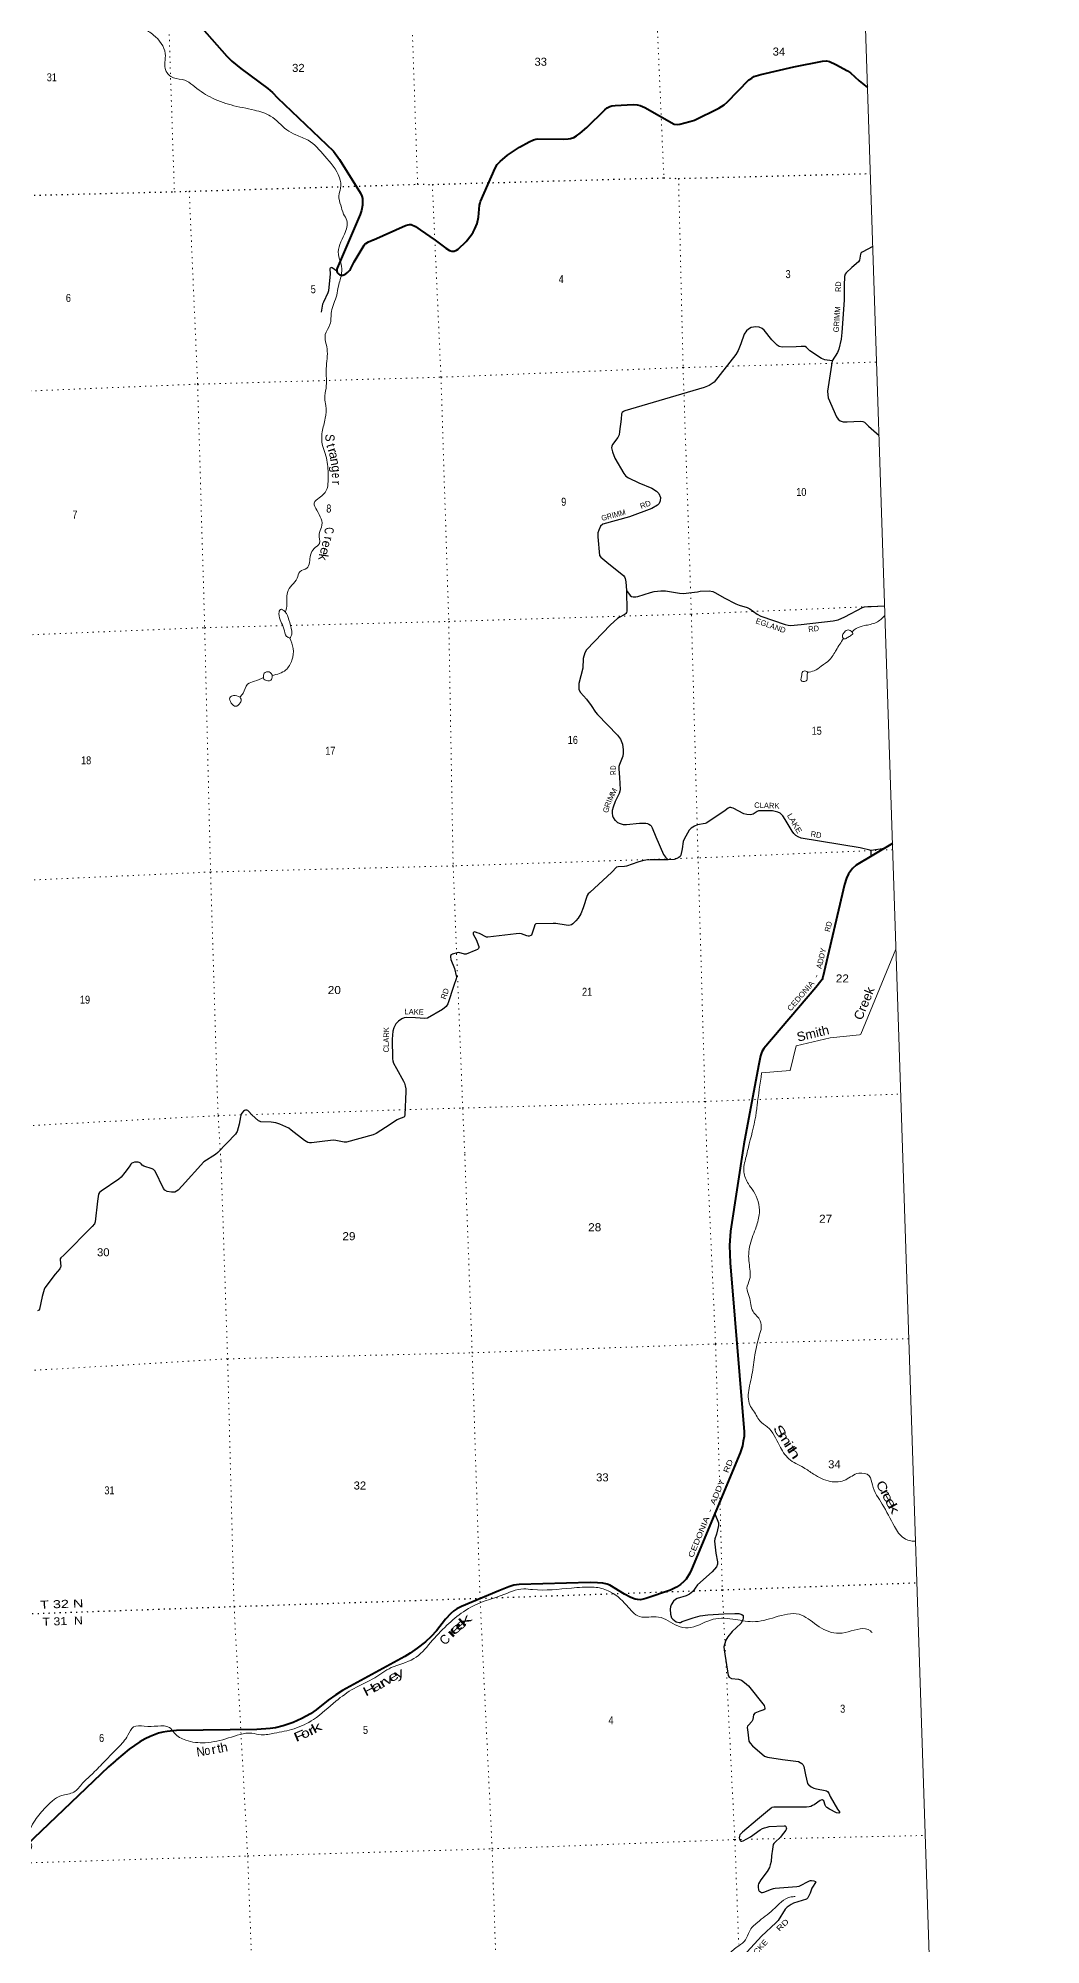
# Model space of a CAD drawing. Header units: feet. Extents: x 489137 to 739700, y 189004 to 379547.
# Drawn here: x 717762 to 739700, y 270009 to 311700 of the extents above; entities that cross this region are included whole.
import ezdxf
from ezdxf.enums import TextEntityAlignment as Align

# ---------------------------------------------------------------- set-up
doc = ezdxf.new("R2010")
doc.units = ezdxf.units.FT
doc.header["$LTSCALE"] = 80
doc.linetypes.add('DOTTED', pattern=[1.5, 0.3, -1.2])
for name, color, linetype, lineweight in [('26', 7, 'Continuous', 40), ('29', 7, 'Continuous', 25), ('39', 7, 'Continuous', 13), ('4', 7, 'Continuous', 13), ('6', 7, 'DOTTED', 25), ('7', 7, 'DOTTED', 13)]:
    doc.layers.add(name, color=color, linetype=linetype, lineweight=lineweight)
for name, color, linetype in [('27', 7, 'Continuous'), ('30', 7, 'Continuous'), ('41', 7, 'Continuous')]:
    doc.layers.add(name, color=color, linetype=linetype)

msp = doc.modelspace()

# ---------------------------------------------------------------- linework, layer by layer
at = {"layer": '26'}
for points in [[(721232.89, 312051.39), (721887.29, 311308.32), (721999.85, 311196.25), (722198.05, 311034.61), (722788.65, 310597.99), (722885.98, 310508.31), (722996.67, 310394.32), (724222.23, 309229.95), (724356.81, 309047.54), (724816.74, 308312.68), (724842.09, 308246.37), (724857.74, 308193.7), (724859.94, 308049.79), (724836.4, 307930.36), (724806.14, 307841.54), (724304.68, 306671.66), (724297.58, 306648.15), (724294.38, 306616.47), (724298.29, 306596.9), (724307.18, 306578.04), (724326.03, 306552.06), (724344.17, 306538.18), (724365.15, 306526.44), (724385.43, 306519.67), (724408.54, 306517.18), (724426.33, 306518.61), (724451.22, 306524.3), (724467.75, 306530.81), (724493.19, 306545.65), (724527.69, 306576.61), (724578.49, 306630.26), (724592.77, 306651.71), (724675.72, 306811.99), (724894.41, 307174.41), (724907.88, 307191.92), (724930.65, 307210.43), (724991.82, 307246.02), (725095.1, 307291.66), (725097.11, 307291.74), (725796.31, 307602.61), (725847.33, 307619.19), (725887.36, 307626.81), (725921.51, 307622.54), (725955.65, 307612.57), (725991.28, 307598.78), (726021.09, 307579.83), (726117.88, 307510.99), (726445.98, 307281.03)], [(726445.98, 307281.03), (726681.19, 307104.38), (726763.56, 307058.43), (726814.92, 307044.59), (726866.13, 307044.59), (726914.5, 307061.67), (726949.84, 307086.2), (727126.38, 307250.95), (727238.86, 307391.93), (727278.7, 307457.41), (727316.24, 307531.39), (727364.06, 307651), (727394.35, 307785.07), (727419.72, 308046.71), (727430.93, 308096.56), (727442.31, 308130.72), (727523.73, 308307.5), (727762.4, 308858.13), (727805.08, 308937.85), (727867.68, 309006.18), (728031.18, 309140.25), (728291.98, 309314.48), (728504.58, 309436.25), (728598.91, 309478.78), (728650.12, 309493.02), (728691.53, 309496.37), (729266.06, 309493.45), (729358.59, 309498.71), (729409.81, 309504.4), (729480.94, 309524.33), (729541.37, 309561.2), (729620.36, 309621.13), (729763.43, 309745.98), (730162.36, 310135.93), (730210.76, 310177.72), (730267.67, 310206.19), (730313.19, 310220.43), (730388.29, 310227.94), (730780.48, 310247.91), (730870.86, 310243.2), (730933.46, 310228.97), (731037.02, 310185.6), (731679, 309821.78), (731740.09, 309809.03), (731804.17, 309816.77), (732021.38, 309876.1), (732118.51, 309908.67), (732656.16, 310168.55), (732772.92, 310244.62), (732838.07, 310301.2), (733313.7, 310785.17), (733373.27, 310828.25), (733421.51, 310858.24), (733471.44, 310878.08), (733570.57, 310908.74), (734295.48, 311069.51), (734922.98, 311198.03), (735012.15, 311204.06), (735074.75, 311186.98), (735212.14, 311126.95), (735471.97, 310985.99), (735532.84, 310939.29), (735720.99, 310765.8), (735797.45, 310705.83), (735907.56, 310621.8)], [(736453.59, 294087.72), (735661.86, 293615.75), (735578.39, 293546.93), (735494.37, 293427.13), (735447.51, 293336.25), (735401.26, 293195.06), (734929.57, 291165.78), (734911.18, 291119.85), (734886.99, 291078.57), (734777.6, 290943.44), (733638.07, 289608.24), (733592.4, 289532.66), (733562.13, 289447.58), (733520.74, 289231.76), (733200.18, 287518.17)], [(733200.18, 287518.17), (732911.18, 285618.04), (732883.89, 285299.15), (732899.49, 284922.14), (733207.97, 281223.94), (733207.21, 281128.18), (733189.66, 281024.11), (733168.56, 280924.26), (733117.44, 280767.36), (732059.09, 278214.4), (732016.74, 278138.09), (731936.11, 278006.97), (731890.44, 277957.74), (731813.13, 277890.94), (731725.29, 277827.66), (731596.78, 277765.42), (731058.15, 277579.29), (730938.21, 277556.93), (730874.97, 277560.45), (730824.37, 277567.2), (730727.39, 277602.64), (730590.35, 277679.99), (730267.09, 277876.88), (730210.39, 277896.73), (730119.51, 277915.55), (729996.39, 277927.17), (729841.07, 277933.91), (728286.92, 277892.36), (728171.14, 277875.12), (728059.57, 277839.99), (727842.61, 277753.42), (727025.67, 277411.03), (726924.88, 277354.3), (726853.49, 277312.58), (726790.25, 277252.81), (726674.93, 277130.31), (726475.69, 276872.47), (726361.57, 276750.04), (726239.94, 276638.51), (726055.77, 276495.76), (725897.76, 276387.91), (725783.26, 276311.91), (724423.76, 275570.47), (724272.66, 275479.05), (724108.51, 275359.74), (723844.31, 275149.75), (723717.49, 275064.18), (723531.27, 274955.19), (723338.01, 274870.81), (723123.67, 274800.49), (722955.01, 274758.3), (722841.99, 274739.82), (722549.83, 274719.16), (720787.85, 274693.98), (720583.24, 274673.92), (720490.13, 274661.61), (720395.26, 274637), (720210.79, 274568.44), (720103.62, 274517.46), (719985.91, 274448.9), (719754, 274287.17), (719472.9, 274055.12), (719451.82, 274034.03), (719303.19, 273898.74), (714704.37, 269519.16)]]:
    msp.add_lwpolyline(points, dxfattribs=at)
at = {"layer": '29'}
msp.add_line((735985.3, 293808.56), (735985.28, 293938.36), dxfattribs=at)
for points in [[(736022.42, 307143.85), (735791.85, 307020.84), (735766.3, 307002.58), (735750.37, 306978.58), (735733.45, 306845.53), (735711.55, 306811.81), (735566.5, 306681.92), (735441.46, 306571.61), (735419.56, 306538.74), (735403.3, 306490.89), (735395.97, 306288.82), (735392.63, 305967.79), (735346.56, 305260.44), (735328.33, 305117.98), (735277.22, 304897.04), (735247.32, 304824.68), (735130.25, 304643.24)], [(724295.44, 306607.65), (724194.18, 306677.07), (724180.47, 306682.52), (724162.22, 306680.7), (724149.44, 306671.57), (724142.48, 306653.17), (724150.04, 306548.47), (724114.77, 306178.51), (724101.48, 306131.1), (724001.62, 305928.33), (723986.51, 305887.15), (723954.22, 305706.46)], [(735130.25, 304643.24), (734974.27, 304666.96), (734900.36, 304694.25), (734648.38, 304861.6), (734572.77, 304937.23), (734540.17, 304956.95), (734452.33, 304959.14), (734344.59, 304948.53), (734036.23, 304940.88), (733976.87, 304954.67), (733930.38, 304984.71), (733816.41, 305102.81), (733645.69, 305317.06), (733604.21, 305348.16), (733539.84, 305379.15), (733463.54, 305387.96), (733364.64, 305371.85), (733301.59, 305340.27), (733258.79, 305298.8), (733206.48, 305226.15), (733134.87, 305013.9), (733076.29, 304871.49), (733027.43, 304786.34), (732550.7, 304179.38), (732505.8, 304145.6), (732441.21, 304106.33), (732332.89, 304063.24), (730597.29, 303554.33), (730565.13, 303538.4), (730540.01, 303516.13), (730524.98, 303487.27), (730520.62, 303372.19), (730481.23, 303102.46), (730470.23, 303023.43), (730447.32, 302970.16), (730327.89, 302811.6), (730309.64, 302775.07), (730305.45, 302745.51), (730324.24, 302654.55), (730379.74, 302517.85), (730572.43, 302177.93), (730619.08, 302126.05), (730674.63, 302086.62), (730906.82, 301976.02), (731187.36, 301860.06), (731287.82, 301798.09), (731340.62, 301745.99), (731375.42, 301655.65), (731371.77, 301582.61), (731346.22, 301527.82), (731309.72, 301487.65), (731188.09, 301418.07), (730697.66, 301230.46), (730113.37, 301072.07), (730065.09, 301032.94), (730026.8, 300944.1), (730010.34, 300883.2), (730005.46, 300798.08), (730046.84, 300386.49), (730068.93, 300352.08), (730201.88, 300241.38), (730572.44, 299942.74), (730590.68, 299921.73), (730603.58, 299885.17), (730616.11, 299812.92), (730630.69, 299619.64)], [(735130.25, 304643.24), (735033.42, 303980.07), (735036.32, 303901.8), (735048.46, 303833.22), (735229.91, 303421.36), (735262.62, 303372.22), (735311.56, 303335.22), (735375.77, 303313.79), (735461.83, 303309.87), (735751.71, 303328.39), (735802.71, 303321.02), (735839.31, 303302.83), (735925.45, 303214.03), (736158.88, 303011.66)], [(730630.69, 299619.64), (730641.64, 299173.94), (730632.66, 299143.8), (730619.88, 299120.06), (730603.46, 299103.62), (730579.94, 299087.15), (730470.24, 299034.23), (730437.16, 299009.82), (730282.22, 298873.55), (729759.55, 298323.6), (729721.99, 298259.95), (729689.14, 298135.61), (729678.18, 297921.3), (729594.25, 297587.93), (729588.53, 297524.79), (729594.25, 297456.45), (729629.32, 297392.92), (729761.34, 297249.9), (729861.09, 297105.82), (729955.59, 296963.39), (729996.96, 296908.43), (730438.02, 296462.68), (730503.08, 296369.9), (730543.64, 296264.31), (730561.48, 296139.81), (730561.48, 296063.11), (730550.43, 296002.14), (730477.53, 295814.75), (730468.39, 295774.55), (730466.87, 295724.91), (730477.35, 295533.51), (730492.13, 295268.74), (730490.29, 295232.19), (730476.91, 295186.34), (730388.01, 295007.83), (730338.83, 294888.9), (730320.58, 294815.86), (730316.92, 294757.4), (730326.04, 294693.48), (730342.48, 294658.81), (730378.98, 294604.03), (730389.94, 294591.25), (730433.73, 294552.89), (730495.78, 294527.33), (730561.48, 294509.07), (730637.06, 294507.36), (730916.88, 294532.67), (731057.87, 294534.63), (731090.7, 294530.04), (731125.45, 294515.27), (731160.07, 294490.81), (731174.65, 294475.26), (731194.73, 294436.8), (731274.26, 294233.54), (731444.61, 293851.59), (731484.92, 293795.05), (731547.58, 293731.84)], [(730630.69, 299619.64), (730715.1, 299511.39), (730740.33, 299491.68), (730780.48, 299484.38), (730835.23, 299484.38), (730879.36, 299490.53), (731156.95, 299582.37), (731236.72, 299601.25), (731386.37, 299615.86), (731489.08, 299613.42), (731791.51, 299564.73), (731874.56, 299559.43), (732188.33, 299595.94), (732247.76, 299604.9), (732441.2, 299612.21), (732525.45, 299598.9), (732583.55, 299572.03), (732772.31, 299463.67), (733025.19, 299329.16), (733096.7, 299304.75), (733272.06, 299253.97), (733331.79, 299223.24), (733493.18, 299103.78), (733572.69, 299062.54), (734101.93, 298879.93), (734167.63, 298861.67), (734220.26, 298859.13), (734451.88, 298876.81), (735153.93, 298956.3), (735262.62, 298980.36), (735411.35, 299047.47), (735799.98, 299253.71), (735838.16, 299265.3), (735912.43, 299270.47), (735990.18, 299272.86), (736280.87, 299284.24)], [(736276.94, 293982.42), (735985.28, 293938.36), (735748.91, 293994.48), (734457.39, 294210.56), (734388.43, 294235.11), (734339.15, 294266.15), (734297.18, 294306.33), (734258.46, 294361.48), (734108.52, 294616.94), (734056.28, 294694.39), (734030.3, 294721.35), (733992.41, 294751), (733941.31, 294774.74), (733890.21, 294791.17), (733829.71, 294801.57), (733558.07, 294804.87), (733520.76, 294801.56), (733490.55, 294792.09), (733408.42, 294735.48), (733377.98, 294724.22), (733339.07, 294717.21), (733266.07, 294722.69), (733201.75, 294740.66), (732964.95, 294866.96), (732937.58, 294874.26), (732916.43, 294878.66), (732890.13, 294876.09), (732859.1, 294863.31), (732789.31, 294815.96), (732393.73, 294542.83), (732377.3, 294531.87), (732352.83, 294525.17), (732184.21, 294495.43), (732121.81, 294473.43), (732083.48, 294449.69), (732052.46, 294425.95), (732008.36, 294380.68), (731893.69, 294186.73), (731873.35, 294132.04), (731848.39, 293973.79), (731822.51, 293837.94), (731807.49, 293808.97), (731778.71, 293783.15), (731732.33, 293762.1), (731700.24, 293750.28), (731674.72, 293743.92), (731547.58, 293731.84)], [(731547.58, 293731.84), (731151.63, 293737.04), (731056.03, 293729.28), (730957.48, 293703.72), (730882.97, 293679.81), (730636.28, 293594.15), (730587.23, 293587.38), (730452.09, 293582.96), (730417.29, 293573.14), (730316.64, 293467.51), (729829.64, 293019.83), (729798.62, 292986.95), (729774.67, 292951.24), (729688.69, 292686.04), (729632.55, 292554.16), (729577.21, 292458.36), (729526.7, 292398.02), (729462.2, 292335.51), (729431.8, 292315.84), (729402.6, 292304.89), (729373.4, 292301.23), (729313.89, 292302.4), (729088.7, 292339.58), (729029.81, 292343.56), (728650.61, 292331.15), (728637.93, 292323.15), (728628.81, 292314.93), (728610.56, 292261.22), (728553.72, 292089.81), (728541.21, 292077.53), (728502.88, 292066.58), (728480.98, 292066.58), (728451.26, 292074.35), (728336.81, 292115.01), (728285.71, 292123.19), (728217.61, 292117.16), (727598.12, 292044.41), (727573.98, 292043.75), (727417.84, 292121.26), (727369.58, 292140.53), (727313.68, 292156.2), (727294.76, 292153.32), (727278.33, 292136.88), (727278.94, 292108.64), (727352.13, 291973.79), (727369.06, 291930.52)], [(727369.06, 291930.52), (727405.15, 291838.28), (727404.26, 291820.04), (727395.13, 291797.22), (727375.06, 291776.22), (727339.28, 291755.39), (727124.08, 291669.63), (727086.71, 291668.48), (726969.43, 291704.94), (726931.59, 291703.17), (726822.09, 291668.48), (726803.37, 291659.13), (726783.76, 291639.26), (726780.11, 291613.69), (726792.71, 291555.85), (726870.02, 291358.56), (726909.67, 291200.41), (726911.51, 291169.94), (726906.04, 291133.42), (726858.43, 290982.77), (726722.39, 290584.74), (726685.22, 290529.88), (726609.47, 290459.94), (726280.55, 290273.58), (726221.68, 290263.26), (726015.84, 290279.04), (725813.66, 290286.56), (725772.73, 290277.87), (725721.63, 290255.96), (725646.74, 290206.41), (725590.23, 290150.04), (725542.5, 290063.74), (725520.89, 289989.34), (725506.53, 289812.28), (725512.91, 289382.58), (725520.89, 289341.07), (725537.31, 289288.11), (725598.83, 289169.43), (725757.51, 288894.07), (725774.56, 288850.75), (725792.81, 288788.66), (725803.76, 288728.4), (725807.53, 288667.64), (725784.28, 288158.25), (725774.56, 288124.86), (725759.76, 288106.99), (725643.16, 288060.94), (725618.44, 288045.85), (725363.54, 287880.08), (725157.72, 287751.42), (725092.22, 287721.84), (724506.21, 287559.67), (724480.66, 287557.84), (724459.58, 287559.85), (724276.49, 287600.28), (724221.52, 287601.67), (724034.71, 287584.29), (723739.29, 287542.33), (723699.58, 287542.32), (723663.08, 287553.28), (723586.05, 287595.85), (723299.91, 287823.55), (723245.9, 287863.25), (723051.02, 287953.75), (722964.12, 287979.68), (722861.74, 287998.02), (722633.21, 288008.7), (722606.42, 288018.03), (722584.53, 288028.99), (722440.33, 288159.82), (722363.71, 288241.74), (722349.1, 288251.78), (722325.87, 288261.03), (722298, 288262.74), (722276.11, 288256.35), (722252.38, 288239), (722221.36, 288197.91), (722204.93, 288169.6), (722187.41, 288115.21), (722162.64, 287950.91), (722117.44, 287794.02), (722104.56, 287769.68), (722082.66, 287737.72), (721692.11, 287332.32), (721645.66, 287292.16), (721386.75, 287133)], [(719791.99, 287081.48), (719755.38, 287019.23), (719661.75, 286896.23), (719576.24, 286793.1), (719524.71, 286749.2), (719139.51, 286492.4), (719105.02, 286457.02), (719083.41, 286420.23), (719062.56, 286273.65), (719011.71, 285821.59), (718995.27, 285772.73), (718945.61, 285715.9), (718324.32, 285090.36), (718258.02, 285031.01), (718247.07, 285008.4), (718246, 284992.93), (718256.01, 284844.58), (718251.01, 284827), (718237.98, 284791.46), (718134.5, 284672.76), (717907.09, 284374.62), (717891.4, 284342.42), (717848.75, 284184.52), (717790.28, 283905.65), (717783.21, 283889.37), (717765.18, 283877.34), (717747.15, 283875.34)], [(719791.99, 287081.48), (719817.68, 287106.11), (719842.44, 287119.4), (719875.66, 287130.28), (719907.67, 287133.91), (719940.88, 287131.49), (719968.06, 287121.82), (719995.24, 287107.32), (720016.01, 287088.71)], [(721386.75, 287133), (720913.71, 286602.33), (720826.64, 286513.9), (720750.22, 286470.35), (720679.21, 286465.28), (720585.95, 286482.38), (720533.57, 286513.58), (720501.8, 286550.54), (720321.47, 286924.21), (720289.44, 286959.48), (720260.39, 286980.13), (720078, 287036.95), (720041.03, 287059.72), (720016.01, 287088.71)], [(732565.17, 279435.17), (732650.29, 279235.58), (732648.36, 279175.46), (732599.94, 278989.82), (732566.15, 278886.77), (732558.13, 278834.64), (732563.01, 278772.38), (732592.05, 278571.87), (732626.25, 278381.59), (732624.87, 278331.16), (732606.22, 278273.34), (732510.73, 278168.96), (732189.9, 277880.98), (732087.25, 277733.38), (732013.21, 277673.95), (731939.83, 277638.36), (731746.09, 277585.76), (731704.69, 277561.69), (731664.62, 277525.61), (731612.82, 277444.93), (731596.51, 277397.31), (731588.49, 277349.2), (731597.73, 277236.5), (731620.55, 277156.75), (731644.59, 277128.69), (731724.21, 277072.39), (731784.83, 277056.52), (731812.87, 277060.53), (731855.34, 277077.95), (732094.25, 277160.72), (732245.6, 277200.86), (732410.62, 277228.61), (732766.58, 277244.92)], [(732766.58, 277244.92), (733005.69, 277255.87), (733095.04, 277252.98), (733156.13, 277236.02), (733183.18, 277208.87), (733183.8, 277158.51), (733179.18, 277116.66), (733136.48, 277039.49), (732946.39, 276857.93), (732850.63, 276741.8), (732809.11, 276670.53), (732774.5, 276577.41), (732766.49, 276525.29), (732769.9, 276459.05), (732855.14, 275899.8), (732878.68, 275863.76), (732928.77, 275834.32), (733082.98, 275820.69), (733147.12, 275797.6), (733217.57, 275747.72), (733305.85, 275670.76), (733644.02, 275243.28), (733664, 275188.19), (733659.99, 275164.13), (733640.11, 275148.3), (733554.6, 275116.42), (733439.62, 275071.92), (733414.55, 275037.86), (733399.55, 274935.6), (733376.45, 274893), (733301.05, 274815.15), (733279.35, 274791.26), (733271.33, 274759.19), (733287.79, 274657.23), (733311.4, 274466.51), (733340.79, 274417.38), (733391.54, 274360.27), (733655.98, 274135.75), (733720.04, 274112.69), (734049.52, 274065.64)], [(734049.52, 274065.64), (734395.33, 274016.25), (734469.36, 273975.38), (734493.4, 273951.32), (734515.29, 273908.36), (734547.47, 273728.15), (734597.57, 273540.37), (734613.6, 273511.31), (734630.38, 273497.64), (734673.7, 273464.19), (734729.79, 273437.14), (734787.43, 273419.57), (734982.22, 273388.01), (735008.26, 273379), (735028.33, 273365.23), (735062.35, 273327.88), (735091.88, 273252.93), (735253.67, 272975.33), (735294.75, 272914.53), (735294.75, 272893.87), (735278.72, 272886.85), (735230.9, 272895.68), (735077.79, 272975.94), (735016.28, 273014.15), (734994.24, 273032.2), (734977.06, 273060.44), (734948.16, 273156.49), (734931.57, 273175.52), (734920.11, 273180.54), (734906.09, 273178.54), (734869.47, 273162.8), (734737.93, 273074.5), (734703.75, 273054.25), (734663.68, 273038.21), (734631.63, 273028.19), (734572.43, 273023.1), (733856.32, 273021.17), (733817.1, 273009.22), (733796.22, 272999.12), (733719.5, 272930.43), (733503.18, 272747.75), (733169.71, 272471.34), (733117.07, 272411.75), (733105.05, 272383.69), (733102.31, 272349.45), (733107.06, 272319.54), (733113.07, 272305.51), (733123.08, 272289.47), (733137.11, 272279.45), (733157.14, 272277.44), (733185.19, 272285.46), (733347.82, 272373.99), (733561.43, 272526.29), (733605.9, 272550.08), (733655.98, 272570.12), (733710.07, 272586.16), (733758.51, 272595.17), (734087.09, 272615.16), (734102.73, 272610.22), (734116.76, 272598.19), (734130.78, 272570.12), (734132.79, 272548.07), (734121.69, 272517.77), (734020.6, 272385.69), (734003.08, 272365.46), (733876.9, 272247.13), (733860.32, 272228.33), (733846.3, 272201.26), (733824.77, 272099.67), (733809.61, 271956.56)], [(733809.61, 271956.56), (733796.21, 271830.13), (733780.19, 271757.23), (733760.16, 271703.1), (733708.76, 271612.57), (733573.32, 271429.29), (733523.76, 271345.28), (733513.74, 271313.2), (733513.74, 271267.38), (733521.75, 271212.97), (733539.78, 271186.91), (733565.83, 271166.86), (733589.31, 271157.61), (733609.9, 271154.83), (733639.95, 271162.85), (733806.56, 271227.35), (733850.31, 271243.04), (733884.36, 271247.05), (734361.97, 271283.19), (734415.26, 271295.16), (734639.64, 271411.43), (734661.68, 271418.46), (734679.45, 271417.7), (734731.79, 271409.43), (734765.33, 271395.12), (734775.87, 271380.37), (734771.87, 271370.35), (734699.95, 271273.31), (734685.72, 271248.06), (734651.32, 271138.1), (734621.61, 271079.67), (734599.58, 271039.58), (734587.56, 271021.53), (734569.98, 271011.58), (734289.06, 270918.97), (734234.96, 270895.24), (734190.89, 270865.17), (734150.82, 270833.09), (734108.85, 270788.26), (733952.49, 270545.43), (733901.71, 270488.96), (733588.94, 270201.31), (733195.72, 269767.02)]]:
    msp.add_lwpolyline(points, dxfattribs=at)
at = {"layer": '39'}
msp.add_lwpolyline([(733590.31, 289074.24), (734217.63, 289126.28), (734346.58, 289665.65), (735090.14, 289845.1), (735730.35, 289904.3), (735760.06, 289923.36), (736529.72, 291782.63)], dxfattribs=at)
for points in [[(715013.55, 314122.24), (715320.49, 314211.06), (716017.46, 314461.91), (716400.7, 314539.84), (716677.08, 314347.87), (716980.19, 314007.11), (717243.47, 313913.78), (717396.24, 313803.07), (717577.92, 313670.96), (717716.39, 313565.89), (717866.79, 313333.84), (718089.61, 313243.36), (718364.21, 313006.79), (719053.04, 312566.28), (719355.53, 312312.41), (719400.65, 312222.79), (719641.56, 312134.87), (719942.75, 311990.1), (720068.06, 311919), (720286.67, 311767.77), (720543.33, 311360.98), (720554.45, 310995.5), (720720.92, 310832.63), (720972.77, 310783.43), (721143.81, 310669.21), (721525.09, 310413.61), (721982.64, 310239.07), (722496.9, 310124.81), (722848.08, 309995.66), (723200.33, 309698.79), (723399.68, 309583.38), (723669.69, 309468.02), (724031.48, 309122.92), (724354.78, 308649.37), (724379.88, 308421.73), (724340.66, 308250.81), (724381.09, 308049.89), (724445.61, 307853.72), (724514.52, 307712.25), (724462.98, 307415.66), (724331.04, 306972.22), (724390.1, 306758.7), (724402.17, 306560.99), (724332.04, 306278.01), (724293.68, 306078.82), (724179.37, 305721.78), (724145.61, 305437.84), (724045.28, 305218.65), (724082.92, 304910.53), (724065.87, 304475.5), (724060.87, 304042.85), (724033.09, 303827.8), (724054.14, 303666.73), (724044.46, 303387.54), (723976.84, 303088.47), (723983.73, 302795.61), (724043.73, 302615.48), (724103.69, 302237.28), (724105.06, 302059.47), (724085.1, 301852.73), (723911.6, 301649.58), (723800, 301535.15), (723859.32, 301377.23), (723963.35, 301010.42), (723907.63, 300851.15), (723915.66, 300653.32), (723800.03, 300538.77), (723721.57, 300397.01), (723639.4, 300111.66), (723488.31, 300034.47), (723430.08, 299891.28), (723315.49, 299742.41), (723217.47, 299579.87), (723200.47, 299276.21), (723170.11, 299145.97)], [(723272.03, 298583.07), (723198.25, 298619.3), (723138.62, 298787.32), (723029.65, 299117.6), (723061.17, 299209.47), (723159.53, 299161.83), (723247.7, 298984.54), (723309.9, 298731.71), (723306.43, 298646.73), (723272.03, 298583.07)], [(736289.06, 299073.85), (736097.92, 298924.96), (735837.6, 298854.67), (735659.79, 298792.86), (735567.08, 298721.43)], [(723272.03, 298583.07), (723341.5, 298356.72), (723313, 298099.21), (723180.2, 297885.13), (722879.96, 297764.11)], [(735381.85, 298571.39), (735221.9, 298321.24), (735077.01, 298106.8), (734895.49, 297968.08), (734741.04, 297868.56), (734594.71, 297833.95)], [(735567.08, 298721.43), (735487.18, 298759.5), (735401.8, 298712.53), (735363.24, 298652.79), (735358.72, 298602.13), (735392.1, 298566.73), (735456.16, 298584.78), (735531.39, 298633.47), (735586.15, 298691.67), (735567.08, 298721.43)], [(722694.59, 297721.32), (722495.21, 297638.68), (722345.77, 297573.66), (722246.84, 297374.72), (722176.62, 297293.83)], [(722694.59, 297721.32), (722707.96, 297812.66), (722814.07, 297842.05), (722885.54, 297749.16), (722849.8, 297663.22), (722720.33, 297671.55), (722691.11, 297703.03), (722694.67, 297721.86)], [(734594.71, 297833.95), (734559.56, 297861.22), (734477.66, 297832.54), (734467.22, 297777.66), (734458.92, 297652.12), (734530.2, 297631.97), (734583.18, 297682.03), (734583.3, 297744.69), (734598.36, 297834.81)], [(722176.62, 297293.83), (722038.35, 297326.16), (721957.06, 297277.29), (721986.79, 297162.96), (722081.85, 297090.97), (722182.51, 297166.68), (722202.3, 297246.08), (722177.71, 297295.09)], [(733320.63, 287523.79), (733474.06, 288217.23), (733492.01, 288357.21), (733590.31, 289074.24)], [(733320.63, 287523.79), (733247.05, 287225.5), (733202.38, 286907.72), (733300.64, 286649.41), (733409.61, 286489.65), (733540.37, 286013.36), (733470.72, 285709.69), (733337.38, 285324.9), (733306.85, 285111.58), (733336.84, 284736.74), (733327.25, 284558.53), (733269.58, 284368.48), (733320.91, 284182.38), (733403.62, 283857.96), (733558.56, 283657.42), (733577.82, 283464.09)], [(733577.82, 283464.09), (733440.64, 282909.38), (733379.72, 282478.7), (733324.22, 282230.12), (733319.98, 281852.02), (733473.19, 281588.76), (733552.56, 281464.31), (733715.06, 281332.76), (733982.62, 280928.12), (734185.39, 280636.35), (734509.8, 280443.96), (734723.14, 280304.15), (735092.93, 280141.71), (735429.04, 280180.16), (735716.87, 280321.95), (735945.38, 280263.53), (736013.31, 280065.9), (736230.94, 279645.31), (736495.42, 279159.72), (736709.19, 278898.66), (736820.12, 278850.13), (736955.71, 278834.13)], [(717896.66, 272982.64), (718274, 273273.2), (718542.01, 273349.6), (718734.98, 273542.53), (718963.24, 273765.03), (719220.36, 274026.98), (719512.55, 274324.56), (719726.99, 274593.05), (719847.6, 274775.28), (720083.46, 274791.9), (720378.52, 274792.49), (720636.34, 274761.4), (720739.71, 274643.88), (720992.21, 274483.25), (721416.59, 274429.91), (721930.18, 274533.39), (722433.68, 274636.52), (722645.08, 274603.75), (722928.86, 274636.26), (723361.78, 274734.81), (723786.87, 274936.14), (724277.16, 275339.05), (724673.32, 275614.58), (725127.47, 275851.44), (725487.2, 276070.93), (725980.19, 276267.16), (726347.37, 276620.04), (726704.14, 276996.21), (727067.05, 277294.33), (727519.42, 277522.93), (727892.77, 277647.61), (728386.63, 277792.83), (728581.22, 277777.64), (729428.88, 277810.37), (729903.13, 277829.56), (729929.44, 277828.5), (730233.39, 277752.6), (730639.34, 277431.8), (730919.19, 277187.28), (731333.86, 277178.04), (731755.37, 276983.11), (731981.28, 276940.77), (732472.15, 277112.15), (732958.44, 277133.81), (733393.13, 277074.77), (733888.7, 277173.56), (734409.83, 277236.9), (734798.53, 277000.36), (735229.54, 276821.95), (735482.97, 276855.38), (735969.41, 276873), (736007.15, 276835.97)], [(709568.13, 259046.55), (709722.89, 259296.81), (709963.13, 259632.93), (710000.61, 259767.68), (709969.01, 259912.06), (710006.85, 260036.71), (709987.58, 260120.9), (709928.77, 260290.56), (709944.43, 260523.56), (709940.18, 260638.61), (709757.21, 260832.07), (709648.4, 261042.36), (709606.87, 261291.48), (709663.47, 261400.64), (709824.66, 261469.14), (709910.42, 261609.68), (709991.65, 261873.34), (709997.87, 261978.66), (709905.12, 262191.56), (709969.37, 262422.27), (710085.19, 262569.97), (710290.85, 262638.05), (710381.76, 262639.32), (710510.39, 262708.1), (710570.79, 262870.04), (710648.09, 263060.98), (710598.4, 263176.69), (710507.67, 263280.53), (710510.6, 263420.09), (710567.22, 263638.4), (710580.7, 263766.21), (710497.88, 263874.37), (710503.71, 264319.23), (710619.92, 264620.54), (710798.19, 264992.81), (710939.6, 265268.76), (711076.04, 265350.51), (711339.52, 265659.17), (711622.94, 265810.91), (711747.35, 265890.2), (711886.42, 266065.01), (712149.36, 266278.67), (712219.66, 266455.03), (712255.05, 266646.29), (712333.66, 266926.03), (712320.74, 267056.93), (712260.58, 267153.79), (712240.25, 267211.66), (712294.4, 267332.87), (712363.17, 267440.5), (712721.22, 267651.49), (712821.17, 267626.82), (712922.53, 267563.79), (713073.47, 267635.96), (713340.44, 267795.19), (713481.62, 267899.71), (713737.67, 268209.08), (713964.75, 268470.11), (714095.01, 268707.76), (714051.75, 268839.58), (714057.45, 269013.6), (714136.94, 269159.98), (714296.04, 269284.99), (714559.9, 269583.56), (714704.4, 269611.03), (714796.5, 269580.01), (714913.27, 269592.32), (715087.83, 269681.51), (715402.13, 269872.77), (715622.99, 270076.81), (715855.89, 270283.32), (715935.95, 270304.41), (716129.8, 270309.41), (716200.98, 270406.98), (716246.3, 270548.07), (716411.38, 270675.32), (716508.51, 270836.48), (716653.59, 271177.24), (716681.34, 271301.53), (716663.79, 271448.44), (716688.33, 271550.38), (716800.7, 271681.78), (716912.25, 271726.24), (717031.03, 271684.06), (717184.21, 271750.24), (717293.97, 271897.71), (717468.09, 271999.01), (717621.67, 272164.24), (717576.31, 272298.01), (717668.84, 272693.46), (717896.66, 272982.64)], [(731863.51, 268962.06), (732282.8, 269319.31), (732459.75, 269343.91), (732641.16, 269247.4), (732784.31, 269385.05), (732843.27, 269521.51), (732889.66, 269798.06), (733088.76, 269989.19), (733237.62, 270117.87), (733321.67, 270304.83), (733498.35, 270501.22), (733837.93, 270774.24), (734233.72, 271057.38), (734326.42, 271064.78)]]:
    msp.add_spline(points, degree=3, dxfattribs=at)
at = {"layer": '4'}
msp.add_lwpolyline([(489136.84, 372822.34), (519705.79, 373516.18), (550270.46, 374252.07), (580830.76, 375029.99), (611393.28, 375849.96), (641954.65, 376711.97), (672514.8, 377616.02), (703073.68, 378562.1), (733631.22, 379547.32), (739699.91, 195787.95), (708889.59, 194791.66), (678077.93, 193837.75), (647264.99, 192926.23), (616450.81, 192057.09), (585635.48, 191230.33), (554819.03, 190445.97), (524001.53, 189703.99), (493183.04, 189004.41)], close=True, dxfattribs=at)
msp.add_lwpolyline([(489136.84, 372822.34), (519705.79, 373516.18), (550270.46, 374252.07), (580830.76, 375029.99), (611393.28, 375849.96), (641954.65, 376711.97), (672514.8, 377616.02), (703073.68, 378562.1), (733631.22, 379547.32), (739699.91, 195787.95), (708889.59, 194791.66), (678077.93, 193837.75), (647264.99, 192926.23), (616450.81, 192057.09), (585635.48, 191230.33), (554819.03, 190445.97), (524001.53, 189703.99), (493183.04, 189004.41)], close=True, dxfattribs=at)
at = {"layer": '6'}
for points in [[(705298.21, 307883.68), (709979.96, 308055.9), (710062.66, 308058.32), (715247.87, 308204.21), (715396.17, 308206.7), (720742.15, 308343.31), (721066.91, 308352.84), (726063.13, 308505.47), (726386.23, 308502.82), (731451.4, 308645.34), (731772.8, 308632.54), (735969.72, 308739.77)], [(716433.04, 277210.32), (722048.49, 277407.64), (727430.1, 277588.41), (732728.73, 277772.24), (736987.28, 277927.68)]]:
    msp.add_lwpolyline(points, dxfattribs=at)
at = {"layer": '7'}
for points in [[(726063.13, 308505.47), (725881.44, 313813.5), (725671.33, 319126.75), (725538, 324438.22), (725324.46, 329797.86), (725213.62, 333253.18)], [(730557.73, 333427.93), (730654.18, 329938.04), (730871.5, 324586.59), (731012.79, 319279.4), (731219.59, 314008.49), (731451.4, 308645.34)], [(719864.5, 333079.56), (719959.66, 329616.23), (720255.41, 324275.17), (720358.24, 318970.89), (720565.04, 313699.98), (720742.15, 308343.31)], [(731772.8, 308632.54), (731872.34, 304498.36), (732053.12, 299087.23), (732199.66, 293806.46), (732352.56, 288449.09), (732385.71, 287491.41)], [(721066.91, 308352.84), (721251.79, 304134.25), (721405.66, 298811.26), (721533.93, 293467.31), (721698.01, 288140.58), (721762.47, 287145.16)], [(726386.23, 308502.82), (726575.09, 304286.37), (726745.65, 298945.68), (726841.65, 293600.78), (727051.39, 288299.64), (727094.97, 287318.33)], [(715545.3, 303902.18), (721251.79, 304134.25), (726575.09, 304286.37), (731872.34, 304498.36), (736105.87, 304616.99)], [(723285.48, 298858.58), (726745.65, 298945.68), (732048.47, 299107.3), (736280.87, 299284.24)], [(715717.4, 298577.7), (721405.66, 298811.26), (723113.24, 298854.24)], [(736457.96, 293955.56), (732200.58, 293776.17), (726841.65, 293600.78), (721533.93, 293467.31), (715906.79, 293215.33)], [(716094.42, 287844.83), (721698.01, 288140.58), (727047.11, 288307.6), (732352.56, 288449.09), (736634.4, 288612.88)], [(728527.04, 245278.43), (728330.65, 250821.25), (728145.13, 256123.96), (728002.54, 261468.65), (727873.24, 266781.47), (727694.91, 272108.7), (727430.1, 277588.41), (727258.43, 282954.27), (727094.97, 287318.33)], [(732385.71, 287491.41), (732583, 283147.12), (732671.18, 280084.49)], [(721762.47, 287145.16), (721907.32, 282823.11), (722048.49, 277407.64), (722346.71, 271953.39), (722543.22, 266681.4), (722678.43, 261372.82), (722844.28, 256055.26), (722988.88, 250656.08), (723204.18, 245039.15)], [(716248.5, 282486.78), (721907.32, 282823.11), (727258.43, 282954.27), (732583, 283147.12), (736811.08, 283263.07)], [(732678.69, 279782.67), (732728.73, 277772.24), (733004.98, 272311.13), (733088.69, 270024.61)], [(716518.51, 271770.59), (722346.71, 271953.39), (727694.91, 272108.7), (733004.98, 272311.13), (737169.8, 272400.92)]]:
    msp.add_lwpolyline(points, dxfattribs=at)

# ---------------------------------------------------------------- texts
at = {"layer": '27'}
for s, rotation, width, p in [('RD', 76.914, 0.95, (735107.87, 292261.4)), ('CEDONIA', 49.521, 1.1, (734489.97, 290720.49)), ('-', 64.009, 1.45, (734833.39, 291169.21))]:
    msp.add_text(s, height=120, rotation=rotation, dxfattribs=dict(at, width=width)).set_placement(p, align=Align.CENTER)
msp.add_text('ADDY', height=120, rotation=76.914, dxfattribs=at).set_placement((734951.71, 291566.18), align=Align.CENTER)
at = {"layer": '27', "width": 1.3}
msp.add_text('CEDONIA  -  ADDY   RD', height=120, rotation=67.483, dxfattribs=at).set_placement((732087.26, 278465.14))
at = {"layer": '30'}
for s, rotation, width, p in [('RD', 89.404, 0.8, (735325.72, 306264.42)), ('GRIMM', 86.274, 0.9, (735295.13, 305547.93)), ('GRIMM', 15.167, 0.95, (730363.69, 301212.45)), ('RD', 6.46, 0.85, (734734.33, 298727.8)), ('R', 93.134, 0.7, (730401.2, 295643.87)), ('D', 91.233, 0.65, (730401.19, 295750.29)), ('M', 63.526, 1.1, (730347.15, 295082.82)), ('M', 63.526, 1.1, (730404.88, 295198.74)), ('G', 74.117, 0.85, (730245.96, 294811.48)), ('LAKE', 300.41, 1.15, (734259.9, 294501.66)), ('RD', 350.502, 0.9, (734772.37, 294226.98)), ('RD', 43.604, 1.3, (734089.64, 270399.37)), ('LOCKE', 47.841, 1.15, (733529.33, 269831.44))]:
    msp.add_text(s, height=120, rotation=rotation, dxfattribs=dict(at, width=width)).set_placement(p, align=Align.CENTER)
for s, rotation, p in [('RD', 20.934, (731068.65, 301447.32)), ('EGLAND', 340.963, (733769.81, 298799.12)), ('R', 70.971, (730277.02, 294920.94)), ('I', 67.534, (730307.56, 294996.47)), ('CLARK', 358.304, (733702.58, 294862.99)), ('RD', 71.13, (726717.4, 290786.59)), ('LAKE', 357.87, (725986.45, 290350.18)), ('CLARK', 89.351, (725436.87, 289799.2))]:
    msp.add_text(s, height=120, rotation=rotation, dxfattribs=at).set_placement(p, align=Align.CENTER)
at = {"layer": '41'}
for s, rotation, width, p in [('S', 269.858, 0.9, (724047.35, 302961.21)), ('r', 287.563, 1.25, (724113.75, 302654.95)), ('a', 281.084, 1.05, (724136.74, 302561.19)), ('n', 280.362, 1.05, (724164.93, 302419.39)), ('e', 269.285, 0.75, (724187.94, 302135.79)), ('C', 271.954, 0.75, (724029.07, 300928.03)), ('k', 261.304, 1.05, (723901.09, 300368.64)), ('e', 253.624, 1.1, (723941.41, 300506.14)), ('Creek', 67.512, 1.05, (735924.69, 290558.25)), ('Smith', 13.568, 1.05, (734735.92, 289841.91)), ('S', 303.625, 1.65, (733910.21, 281183.77)), ('m', 303.323, 1.35, (734020.02, 281029.04)), ('i', 302.438, 1.4, (734099.19, 280895.58)), ('t', 302.438, 1.5, (734157.54, 280805.5)), ('h', 304.494, 1.7, (734222.96, 280705.28)), ('C', 297.171, 1.25, (736138.49, 279992.12)), ('r', 297.171, 1.55, (736212.35, 279857.64)), ('e', 297.547, 1.4, (736264.87, 279753.24)), ('e', 298.265, 1.45, (736331.75, 279626.07)), ('k', 298.265, 1.6, (736395.88, 279504.37)), ('r', 46.361, 2.2, (726881.39, 276776.37)), ('e', 43.791, 2, (726968.36, 276861.62)), ('e', 40.152, 1.85, (727065.94, 276940.64)), ('k', 40.152, 2.05, (727164.61, 277030.38)), ('y', 26.11, 1.45, (725697.12, 275859.96)), ('H', 26.637, 1.4, (725050.48, 275496.7)), ('a', 27.405, 1.5, (725208.64, 275578.13)), ('r', 31.202, 1.7, (725355.92, 275662.45)), ('v', 27.202, 1.5, (725460.07, 275725.18)), ('e', 30.577, 1.5, (725578.43, 275797.5)), ('r', 26.469, 1.55, (723782.81, 274608.69)), ('k', 28.258, 1.6, (723896.82, 274673.65)), ('N', 8.243, 0.95, (721331.74, 274137.35)), ('r', 11.335, 1.1, (721621.15, 274185.34)), ('h', 11.448, 1.05, (721848.83, 274231.23)), ('F', 22.635, 1.6, (723521.42, 274490.37)), ('o', 22.177, 1.25, (723639.85, 274545.86)), ('o', 6.685, 0.85, (721473.14, 274162.59))]:
    msp.add_text(s, height=200, rotation=rotation, dxfattribs=dict(at, width=width)).set_placement(p, align=Align.CENTER)
for s, rotation, p in [('t', 285.746, (724074.09, 302769.9)), ('g', 276.497, (724184.62, 302274.27)), ('r', 271.056, (724189.19, 301977.48)), ('e', 258.677, (723978.16, 300653.81)), ('r', 263.317, (724018.58, 300767.19)), ('C', 46.671, (726730.22, 276617.86)), ('t', 11.335, (721736.96, 274208.56))]:
    msp.add_text(s, height=200, rotation=rotation, dxfattribs=at).set_placement(p, align=Align.CENTER)
at = {"layer": '6'}
for s, width, p in [('T 32 N', 1.35, (718280.67, 277375.31)), ('T 31  N', 1.15, (718302.13, 277000.49))]:
    msp.add_text(s, height=175, rotation=2.012, dxfattribs=dict(at, width=width)).set_placement(p, align=Align.CENTER)
at = {"layer": '7'}
for s, width, p in [('34', 1.05, (733968.72, 311319.55)), ('32', 1.05, (723455.24, 310962.19)), ('33', 1.05, (728757.84, 311096.97)), ('31', 0.85, (718061.79, 310756.88)), ('4', 0.85, (729205.03, 306343.28)), ('3', 0.85, (734169.96, 306453.4)), ('6', 0.85, (718423.84, 305931.71)), ('5', 0.85, (723780.9, 306122.81)), ('10', 0.85, (734458.16, 301689.01)), ('8', 0.85, (724121.58, 301328.24)), ('9', 0.85, (729261.02, 301475.82)), ('7', 0.85, (718566.57, 301196.82)), ('16', 0.85, (729459.72, 296269.06)), ('15', 0.85, (734795.15, 296468.78)), ('17', 0.85, (724153.94, 296030.9)), ('18', 0.85, (718812.73, 295821.32)), ('22', 1.1, (735356.69, 291052.32)), ('19', 0.85, (718787.69, 290588.42)), ('20', 1.1, (724241.72, 290799.24)), ('21', 0.85, (729772.05, 290760.91)), ('29', 1.1, (724561.48, 285417.45)), ('28', 1.1, (729938.33, 285613.37)), ('27', 1.1, (734990.54, 285798.81)), ('30', 1.05, (719187.35, 285066.07)), ('34', 1.05, (735182.31, 280429.77)), ('33', 1.05, (730106.1, 280144.11)), ('31', 0.85, (719321.98, 279860.01)), ('32', 1.05, (724801.47, 279965.85)), ('3', 0.85, (735363.9, 275085.44)), ('5', 0.85, (724923.96, 274621.38)), ('4', 0.85, (730295.22, 274833.08)), ('6', 0.85, (719150.2, 274445.94))]:
    msp.add_text(s, height=175, dxfattribs=dict(at, width=width)).set_placement(p, align=Align.CENTER)

doc.saveas('drawing.dxf')
